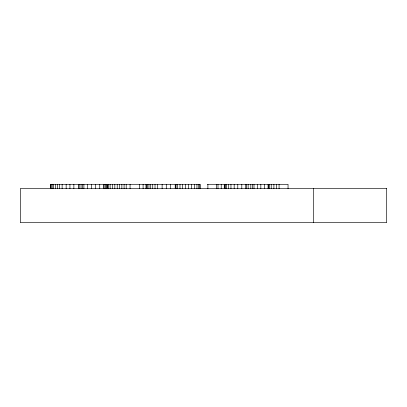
<?xml version="1.0" encoding="UTF-8"?>
<svg xmlns="http://www.w3.org/2000/svg" width="407" height="407" viewBox="0 0 407 407"><rect width="100%" height="100%" fill="white"/><g stroke="black" fill="none" stroke-linecap="round" stroke-linejoin="round"><path stroke-width="0.61" d="M207.382 184.31L288.044 184.31L288.044 188.751M313.39 188.502L313.39 222.69M279.07 184.31L279.07 188.751M276.429 184.31L276.429 188.751M273.901 184.31L273.901 188.751M271.215 184.31L271.215 188.751M269.348 184.31L269.348 188.751M268.294 184.31L268.294 188.751M268.065 184.31L268.065 188.751M264.296 184.31L264.296 188.751M260.836 184.31L260.836 188.751M257.473 184.31L257.473 188.751M253.999 184.31L253.999 188.751M252.34 184.31L252.34 188.751M250.814 184.31L250.814 188.751M248.143 184.31L248.143 188.751M246.337 184.31L246.337 188.751M245.731 184.31L245.731 188.751M241.804 184.31L241.804 188.751M237.78 184.31L237.78 188.751M234.167 184.31L234.167 188.751M230.962 184.31L230.962 188.751M228.531 184.31L228.531 188.751M226.557 184.31L226.557 188.751M225.249 184.31L225.249 188.751M224.812 184.31L224.812 188.751M224.267 184.31L224.267 188.751M221.21 184.31L221.21 188.751M217.999 184.31L217.999 188.751M216.626 184.31L216.626 188.751M207.891 184.31L207.891 188.751M200.173 188.751L200.173 184.31L50.331 184.31L50.331 188.751M199.817 184.31L199.817 188.751M198.738 184.31L198.738 188.751M196.947 184.31L196.947 188.751M194.434 184.31L194.434 188.751M191.539 184.31L191.539 188.751M188.594 184.31L188.594 188.751M185.592 184.31L185.592 188.751M182.545 184.31L182.545 188.751M179.996 184.31L179.996 188.751M177.686 184.31L177.686 188.751M176.043 184.31L176.043 188.751M175.493 184.31L175.493 188.751M175.219 184.31L175.219 188.751M170.497 184.31L170.497 188.751M166.285 184.31L166.285 188.751M162.123 184.31L162.123 188.751M157.55 184.31L157.55 188.751M155.016 184.31L155.016 188.751M152.737 184.31L152.737 188.751M150.717 184.31L150.717 188.751M148.952 184.31L148.952 188.751M147.522 184.31L147.522 188.751M146.5 184.31L146.5 188.751M145.955 184.31L145.955 188.751M143.096 184.31L143.096 188.751M139.494 184.31L139.494 188.751M130.062 184.31L130.062 188.751M126.19 184.31L126.19 188.751M124.084 184.31L124.084 188.751M121.871 184.31L121.871 188.751M119.572 184.31L119.572 188.751M117.226 184.31L117.226 188.751M114.83 184.31L114.83 188.751M112.383 184.31L112.383 188.751M110.124 184.31L110.124 188.751M108.369 184.31L108.369 188.751M107.234 184.31L107.234 188.751M107.082 184.31L107.082 188.751M106.858 184.31L106.858 188.751M105.51 184.31L105.51 188.751M104.111 184.31L104.111 188.751M103.648 184.31L103.648 188.751M99.746 184.31L99.746 188.751M95.518 184.31L95.518 188.751M91.478 184.31L91.478 188.751M87.622 184.31L87.622 188.751M83.903 184.31L83.903 188.751M82.367 184.31L82.367 188.751M81.044 184.31L81.044 188.751M79.151 184.31L79.151 188.751M78.337 184.31L78.337 188.751M73.87 184.31L73.87 188.751M69.938 184.31L69.938 188.751M66.153 184.31L66.153 188.751M62.123 184.31L62.123 188.751M59.59 184.31L59.59 188.751M57.316 184.31L57.316 188.751M55.306 184.31L55.306 188.751M53.561 184.31L53.561 188.751M52.147 184.31L52.147 188.751M51.14 184.31L51.14 188.751M50.595 184.31L50.595 188.751M50.529 184.31L50.529 188.751M386.65 188.502L20.35 188.502L20.35 222.69L386.65 222.69L386.65 188.502"/></g></svg>
